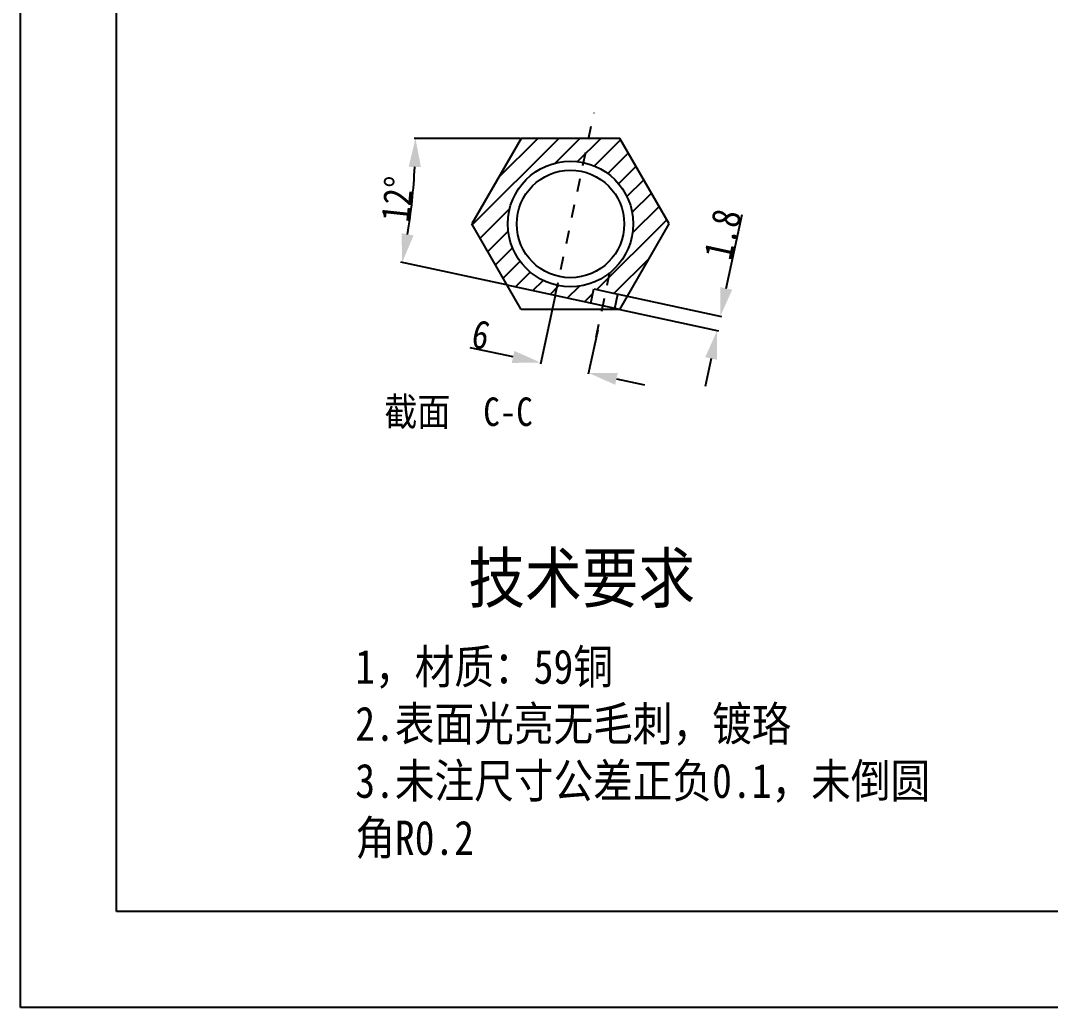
# Model space of a CAD drawing. Header units: millimetres. Extents: x -13 to 337, y -21 to 226.
# Drawn here: x -13.2 to 113.3, y -21.1 to 100 of the extents above; entities that cross this region are included whole.
import ezdxf

# ---------------------------------------------------------------- set-up
doc = ezdxf.new("R2010")
doc.units = ezdxf.units.MM
doc.header["$LTSCALE"] = 16.335
doc.header["$PDMODE"] = 3
doc.header["$PDSIZE"] = 8
doc.linetypes.add('DASHED', pattern=[0.2, 0.1, -0.1])
doc.layers.get('0').update_dxf_attribs({"linetype": 'CONTINUOUS'})
doc.layers.get('Defpoints').update_dxf_attribs({"linetype": 'CONTINUOUS'})
doc.styles.get("Standard").update_dxf_attribs({"font": '', "width": 0.85})
doc.styles.get('Standard').set_extended_font_data('SimSun')
doc.dimstyles.get("Standard").update_dxf_attribs({"dimtxt": 3.5, "dimasz": 3.5, "dimexe": 0.18, "dimexo": 0.0625, "dimgap": 0.09, "dimtad": 1, "dimdec": 1, "dimdsep": 46, "dimtxsty": 'Standard', "dimblk": '_FILLED', "dimcen": 0.09, "dimadec": 0, "dimazin": 0, "dimtp": 0.01, "dimtm": 0.01, "dimtfac": 1, "dimtdec": 1, "dimtofl": 0, "dimtmove": 0, "dimatfit": 3, "dimldrblk": '_FILLED', "dimfxl": 1, "dimtolj": 1, "dimarcsym": 0})

# ---------------------------------------------------------------- blocks, each defined once
blk = doc.blocks.new('_FILLED')
at = {"color": 0, "linetype": 'ByBlock'}
blk.add_solid([(0, 0), (-1, 0.214), (-1, -0.214)], dxfattribs=at)
blk = doc.blocks.new('*D5')
at = {"color": 0, "lineweight": -2, "transparency": 16777216}
for p, q in [((48.21, 85.54), (35.12, 85.54)), ((46.48, 67.55), (33.5, 70.36))]:
    blk.add_line(p, q, dxfattribs=at)
blk.add_arc((-36.6, 85.54), 71.9, 350.573, 357.2107, dxfattribs=at)
at = {"layer": 'Defpoints', "color": 0, "transparency": 16777216}
for p in [(48.27, 85.54), (60.39, 85.54), (34.58, 75.35), (46.54, 67.54), (60.39, 64.54)]:
    blk.add_point(p, dxfattribs=at)
at = {"color": 0, "lineweight": -2, "transparency": 16777216, "xscale": 3.5, "yscale": 3.5, "zscale": 3.5}
for p, rotation in [((35.3, 85.54), 88.60533736629367), ((33.67, 70.33), 259.1783137940207)]:
    blk.add_blockref('_FILLED', p, dxfattribs=dict(at, rotation=rotation))
at = {"color": 0, "transparency": 16777216, "insert": (33.06, 78.09), "char_height": 3.5, "attachment_point": 5, "rotation": 83.8918}
blk.add_mtext('\\A1;12°', dxfattribs=at)
blk = doc.blocks.new('*D6')
at = {"color": 0, "lineweight": -2, "transparency": 16777216}
for p, q in [((73.46, 67.13), (75.43, 76.22)), ((60.2, 66.42), (72.89, 63.68)), ((59.82, 64.66), (72.51, 61.92)), ((71.6, 58.53), (70.86, 55.11))]:
    blk.add_line(p, q, dxfattribs=at)
at = {"layer": 'Defpoints', "color": 0, "transparency": 16777216}
for p in [(60.14, 66.44), (59.76, 64.68), (72.34, 61.95)]:
    blk.add_point(p, dxfattribs=at)
at = {"color": 0, "lineweight": -2, "transparency": 16777216, "xscale": 3.5, "yscale": 3.5, "zscale": 3.5}
for p, rotation in [((72.72, 63.71), 257.7836511620441), ((72.34, 61.95), 77.78365116204408)]:
    blk.add_blockref('_FILLED', p, dxfattribs=dict(at, rotation=rotation))
at = {"color": 0, "transparency": 16777216, "insert": (73.01, 73.78), "char_height": 3.5, "attachment_point": 5, "rotation": 77.7837}
blk.add_mtext('\\A1;1.8', dxfattribs=at)
blk = doc.blocks.new('*D21')
at = {"color": 0, "lineweight": -2, "transparency": 16777216}
for p, q in [((52.45, 66.2), (50.67, 57.83)), ((57.67, 62.01), (56.52, 56.59)), ((47.29, 58.73), (42.02, 59.85)), ((59.98, 56.03), (63.4, 55.31))]:
    blk.add_line(p, q, dxfattribs=at)
at = {"layer": 'Defpoints', "color": 0, "transparency": 16777216}
for p in [(52.47, 66.26), (57.68, 62.07), (56.55, 56.76)]:
    blk.add_point(p, dxfattribs=at)
at = {"color": 0, "lineweight": -2, "transparency": 16777216, "xscale": 3.5, "yscale": 3.5, "zscale": 3.5}
for p, rotation in [((50.71, 58), 348), ((56.55, 56.76), 168)]:
    blk.add_blockref('_FILLED', p, dxfattribs=dict(at, rotation=rotation))
at = {"color": 0, "transparency": 16777216, "insert": (43.33, 61.45), "char_height": 3.5, "attachment_point": 5, "rotation": 348}
blk.add_mtext('\\A1;6', dxfattribs=at)

msp = doc.modelspace()

# ---------------------------------------------------------------- hatches: boundary and pattern name
at = {"linetype": 'Continuous'}
h = msp.add_hatch(dxfattribs=at)
h.set_pattern_fill('C', color=2, scale=1.824601, angle=45, style=0, pattern_type=0)
h.set_pattern_definition([(45, (-1.8213, 5.0127), (-1.290187, 1.290187), [])])
edge = h.paths.add_edge_path()
edge.add_line((60.395, 85.54), (48.27, 85.54))
edge.add_line((66.457, 75.04), (60.395, 85.54))
edge.add_line((60.395, 64.54), (66.457, 75.04))
edge.add_line((60.395, 64.54), (59.762, 64.677))
edge.add_line((59.762, 64.677), (60.143, 66.437))
edge.add_line((57.211, 67.071), (60.143, 66.437))
edge.add_line((56.83, 65.312), (57.211, 67.071))
edge.add_line((56.83, 65.312), (46.538, 67.54))
edge.add_line((42.208, 75.04), (46.538, 67.54))
edge.add_line((48.27, 85.54), (42.208, 75.04))
edge.add_spline(control_points=[(62.032, 75.04), (62.032, 59.64), (46.632, 59.64), (46.632, 75.04)], knot_values=[0, 0, 0, 0, 1, 1, 1, 1], weights=[1, 0.3333333, 0.3333333, 1], degree=3, periodic=0)
edge.add_spline(control_points=[(46.632, 75.04), (46.632, 90.44), (62.032, 90.44), (62.032, 75.04)], knot_values=[0, 0, 0, 0, 1, 1, 1, 1], weights=[1, 0.3333333, 0.3333333, 1], degree=3, periodic=0)

# ---------------------------------------------------------------- linework, layer by layer
for p, q in [((-13.182, -21.117), (-13.182, 226.176)), ((-1.407, -9.341), (-1.407, 214.4)), ((324.784, -9.341), (-1.407, -9.341)), ((336.56, -21.117), (-13.182, -21.117))]:
    msp.add_line(p, q)
at = {"color": 7, "linetype": 'DASHED'}
for p, q in [((52.465, 66.257), (57.23, 88.673)), ((57.481, 61.126), (59.324, 69.797))]:
    msp.add_line(p, q, dxfattribs=at)
at = {"color": 7, "linetype": 'Continuous'}
for p, q in [((48.27, 85.54), (42.208, 75.04)), ((60.395, 85.54), (48.27, 85.54)), ((66.457, 75.04), (60.395, 85.54)), ((48.27, 64.54), (42.208, 75.04)), ((60.395, 64.54), (66.457, 75.04)), ((60.395, 64.54), (46.538, 67.54)), ((56.83, 65.312), (57.211, 67.071)), ((57.211, 67.071), (60.143, 66.437)), ((59.762, 64.677), (60.143, 66.437)), ((60.395, 64.54), (48.27, 64.54))]:
    msp.add_line(p, q, dxfattribs=at)
for radius in [7.7, 6.6]:
    msp.add_circle((54.332, 75.04), radius, dxfattribs=at)

# ---------------------------------------------------------------- texts
at = {"color": 2, "linetype": 'Continuous', "insert": (49.699, 53.747), "char_height": 3.5, "width": 31.2375, "attachment_point": 3, "line_spacing_factor": 0.9}
msp.add_mtext('截面  C-C', dxfattribs=at)
at = {"attachment_point": 1}
for s, insert, char_height, width in [('技术要求', (41.793, 34.59), 6, 65.77793), ('1，材质：59铜\\P2.表面光亮无毛刺，镀珞\\P3.未注尺寸公差正负0.1，未倒圆角R0.2', (27.909, 22.805), 4.2, 71.24046)]:
    msp.add_mtext(s, dxfattribs=dict(at, insert=insert, char_height=char_height, width=width))

# ---------------------------------------------------------------- dimensions: what is measured, and where the dimension line sits
dim = msp.add_angular_dim_2l(base=(34.575, 75.355), line1=((60.395, 64.54), (46.538, 67.54)), line2=((60.395, 85.54), (48.27, 85.54)), dimstyle='Standard')
dim.commit()
dim.dimension.update_dxf_attribs({"geometry": '*D5', "text_midpoint": (33.063, 78.086)})
for base, p1, p2, angle, picture, middle, dimtype in [((72.337, 61.955), (60.143, 66.437), (59.762, 64.677), 257.78365, '*D6', (74.812, 73.39), 161), ((56.553, 56.762), (52.465, 66.257), (57.681, 62.067), 348, '*D21', (42.944, 59.655), 160)]:
    dim = msp.add_linear_dim(base=base, p1=p1, p2=p2, angle=angle, dimstyle='Standard')
    dim.commit()
    dim.dimension.update_dxf_attribs({"geometry": picture, "text_midpoint": middle, "dimtype": dimtype})

doc.saveas('drawing.dxf')
